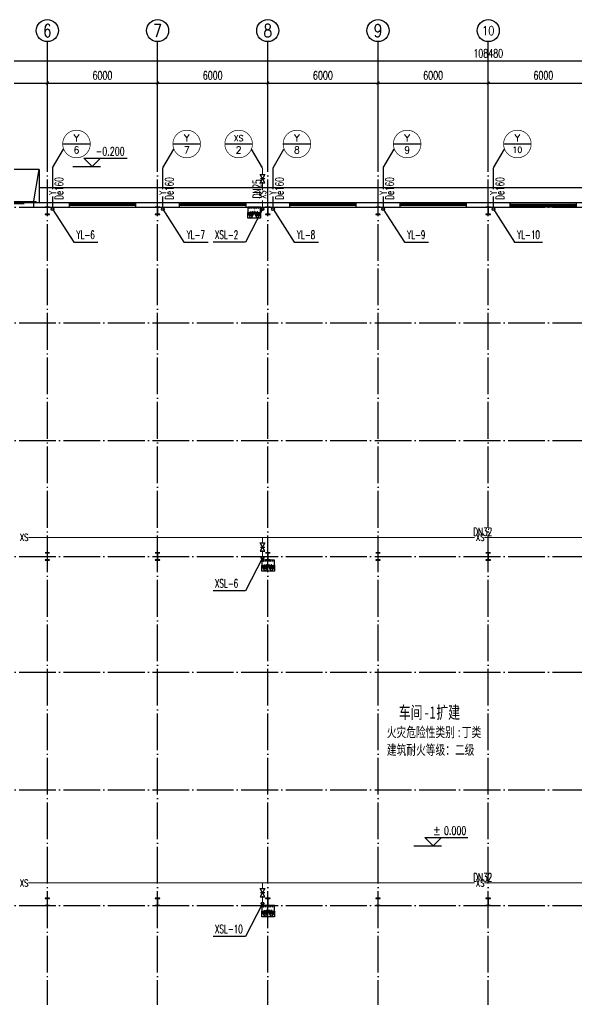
# Model space of a CAD drawing. Extents: x 1635833 to 4277885, y 16914845 to 35313750.
# Drawn here: x 2162413 to 2192724, y 17773275 to 17826575 of the extents above; entities that cross this region are included whole.
import ezdxf
from ezdxf.enums import TextEntityAlignment as Align

# ---------------------------------------------------------------- set-up
doc = ezdxf.new("R2010")
doc.units = 0
doc.header["$LTSCALE"] = 1000
doc.header["$MEASUREMENT"] = 0
doc.linetypes.add('DOTE', pattern=[2.42, 2, -0.2, 0.02, -0.2])
doc.layers.get('Defpoints').update_dxf_attribs({"color": 250})
for name, color, linetype in [('AXIS_TEXT', 7, 'Continuous'), ('AXIS_外部', 171, 'Continuous'), ('COLUMN', 2, 'Continuous'), ('DIM_消防', 3, 'Continuous'), ('DIM_雨水', 3, 'Continuous'), ('DOTE', 8, 'DOTE'), ('GROUND', 150, 'Continuous'), ('JZ__灭火器', 6, 'Continuous'), ('PIPE-消防', 1, 'Continuous'), ('PIPE-雨水', 4, 'Continuous'), ('PUB_TEXT', 7, 'Continuous'), ('TEXT_消防', 7, 'Continuous'), ('TEXT_雨水', 7, 'Continuous'), ('TWT_TEXT', 7, 'Continuous'), ('VALVE_消防', 7, 'Continuous'), ('VPIPE-消防', 1, 'Continuous'), ('VPIPE-雨水', 4, 'Continuous'), ('WALL-PARAPET', 6, 'Continuous'), ('WINDOW', 140, 'Continuous'), ('标高', 83, 'Continuous')]:
    doc.layers.add(name, color=color, linetype=linetype)
doc.styles.add('_TCH_AXIS', font='COMPLEX', dxfattribs={"bigfont": 'GBCBIG'})
doc.styles.add('_TCH_DIM', font='SIMPLEX', dxfattribs={"bigfont": 'GBCBIG'})
doc.styles.add('_TCH_DIM_T3', font='SIMPLEX', dxfattribs={"width": 0.705882, "bigfont": 'GBCBIG'})
doc.styles.add('_TWT_CIRCLE', font='COMPLEX', dxfattribs={"width": 1.1, "height": 3, "bigfont": 'HZTXT'})
doc.styles.add('_TWT_PIPEDN', font='SIMPLEX', dxfattribs={"width": 0.8, "height": 3, "bigfont": 'HZTXT'})
doc.styles.add('_TWT_PIPETEXT', font='COMPLEX', dxfattribs={"width": 0.8, "height": 2.5, "bigfont": 'HZTXT'})
doc.styles.add('_TWT_SERIAL', font='COMPLEX', dxfattribs={"width": 0.8, "height": 3, "bigfont": 'HZTXT'})
doc.styles.add('COMPLEX', font='COMPLEX')
doc.styles.add('HT', font='simhei.ttf', dxfattribs={"width": 0.7})
doc.dimstyles.new('_TCH_ARCH&&150', dxfattribs={"dimtxt": 446.25, "dimasz": 150, "dimexe": 375, "dimexo": 450, "dimgap": 189.375, "dimtad": 1, "dimdec": 0, "dimzin": 0, "dimdsep": 46, "dimtxsty": '_TCH_DIM_T3', "dimblk": 'ARCHTICK', "dimcen": 0.09, "dimclrt": 7, "dimazin": 2, "dimtfac": 1, "dimtdec": 0, "dimtix": 1, "dimtmove": 2, "dimatfit": 3, "dimfxl": 0, "dimtolj": 1, "dimtzin": 0, "dimarcsym": 0})

# ---------------------------------------------------------------- blocks, each defined once
blk = doc.blocks.new('A$C3ACC4A1C')
at = {"layer": 'COLUMN'}
h = blk.add_hatch(color=256, dxfattribs=at)
h.paths.add_polyline_path([(125, 400), (0, 400), (0, 388), (120, 388), (120, 200), (125, 200)])
h.paths.add_polyline_path([(250, 400), (125, 400), (125, 200), (130, 200), (130, 388), (250, 388)])
h.paths.add_polyline_path([(250, 12), (130, 12), (130, 200), (125, 200), (125, 0), (250, 0)])
h.paths.add_polyline_path([(125, 200), (120, 200), (120, 12), (0, 12), (0, 0), (125, 0)])
blk.add_lwpolyline([(0, 0), (0, 12), (120, 12), (120, 388), (0, 388), (0, 400), (250, 400), (250, 388), (130, 388), (130, 12), (250, 12), (250, 0)], close=True, dxfattribs=at)
blk = doc.blocks.new('消防软管卷盘')
blk.add_lwpolyline([(4963954, 151899), (4963954, 150312), (4964641, 150312), (4964641, 151899)], close=True)
for points, const_width in [([(4964134, 151704), (4964482, 151704)], 1), ([(4964134, 151566), (4964482, 151566)], 1), ([(4964134, 151428), (4964482, 151428)], 1), ([(4964134, 151290), (4964482, 151290)], 1), ([(4964134, 151152), (4964482, 151152)], 1), ([(4964134, 151014), (4964482, 151014)], 0.1), ([(4964134, 150876), (4964482, 150876)], 1), ([(4964134, 150738), (4964482, 150738)], 1), ([(4964150, 150600), (4964499, 150600)], 1), ([(4964150, 150462), (4964499, 150462)], 1)]:
    blk.add_lwpolyline(points, dxfattribs=dict(const_width=const_width))
for centre, start, end in [((4964134, 151636), 90, 270), ((4964134, 151360), 90, 270), ((4964134, 151084), 90, 270), ((4964482, 151498), 270, 90), ((4964482, 151222), 270, 90), ((4964134, 150808), 90, 270), ((4964150, 150532), 90, 270), ((4964482, 150946), 270, 90), ((4964499, 150670), 270, 90)]:
    blk.add_arc(centre, 69, start, end)
blk = doc.blocks.new('手提式干粉灭火器')
h = blk.add_hatch()
h.set_pattern_fill('ANSI31', color=256, scale=225.365854, style=0)
h.set_pattern_definition([(45, (276289.086, 185586.136), (-19.9197154, 19.9197154), [])])
h.paths.add_polyline_path([(72, 158), (-72, 158), (-72, 19), (72, 19)])
for points in [[(0, 303), (-175, 0), (175, 0)], [(-72, 19), (72, 19), (72, 158), (-72, 158)]]:
    blk.add_lwpolyline(points, close=True)
blk = doc.blocks.new('92623')
blk.add_lwpolyline([(8910066, 83014), (8909273, 83014), (8909273, 82670), (8910066, 82670)], close=True)
at = {"xscale": -0.5, "yscale": 0.5, "zscale": 0.5, "rotation": 89.99999999998747}
blk.add_blockref('消防软管卷盘', (8985223, 2565334), dxfattribs=at)
at = {"layer": 'JZ__灭火器', "xscale": 1.141071624, "yscale": 1.141071624, "zscale": 1.141071624, "rotation": 180}
for p in [(8909466, 83014), (8909863, 83014)]:
    blk.add_blockref('手提式干粉灭火器', p, dxfattribs=at)
blk = doc.blocks.new('_ArchTick')
at = {"color": 0, "linetype": 'ByBlock', "const_width": 0.4}
blk.add_lwpolyline([(-0.5, -0.5), (0.5, 0.5)], dxfattribs=at)
blk = doc.blocks.new('*D244')
at = {"layer": 'AXIS_外部', "color": 0, "lineweight": -2}
for p, q in [((2157924, 17819825), (2157924, 17823500)), ((2157924, 17823125), (2163924, 17823125)), ((2163924, 17819825), (2163924, 17823500))]:
    blk.add_line(p, q, dxfattribs=at)
at = {"layer": 'Defpoints', "color": 0}
for p in [(2163924, 17823125), (2157924, 17819375), (2163924, 17819375)]:
    blk.add_point(p, dxfattribs=at)
at = {"layer": 'AXIS_外部', "color": 0, "lineweight": -2, "xscale": 150, "yscale": 150, "zscale": 150, "rotation": 180}
blk.add_blockref('_ArchTick', (2157924, 17823125), dxfattribs=at)
at = {"layer": 'AXIS_外部', "color": 0, "lineweight": -2, "xscale": 150, "yscale": 150, "zscale": 150}
blk.add_blockref('_ArchTick', (2163924, 17823125), dxfattribs=at)
at = {"layer": 'AXIS_外部', "color": 7, "insert": (2160924, 17823538), "char_height": 446.2, "attachment_point": 5, "style": '_TCH_DIM_T3'}
blk.add_mtext('\\A1;6000', dxfattribs=at)
blk = doc.blocks.new('*D245')
at = {"layer": 'AXIS_外部', "color": 0, "lineweight": -2}
for p, q in [((2163924, 17819825), (2163924, 17823500)), ((2163924, 17823125), (2169924, 17823125)), ((2169924, 17819825), (2169924, 17823500))]:
    blk.add_line(p, q, dxfattribs=at)
at = {"layer": 'Defpoints', "color": 0}
for p in [(2169924, 17823125), (2163924, 17819375), (2169924, 17819375)]:
    blk.add_point(p, dxfattribs=at)
at = {"layer": 'AXIS_外部', "color": 0, "lineweight": -2, "xscale": 150, "yscale": 150, "zscale": 150, "rotation": 180}
blk.add_blockref('_ArchTick', (2163924, 17823125), dxfattribs=at)
at = {"layer": 'AXIS_外部', "color": 0, "lineweight": -2, "xscale": 150, "yscale": 150, "zscale": 150}
blk.add_blockref('_ArchTick', (2169924, 17823125), dxfattribs=at)
at = {"layer": 'AXIS_外部', "color": 7, "insert": (2166924, 17823538), "char_height": 446.2, "attachment_point": 5, "style": '_TCH_DIM_T3'}
blk.add_mtext('\\A1;6000', dxfattribs=at)
blk = doc.blocks.new('*D246')
at = {"layer": 'AXIS_外部', "color": 0, "lineweight": -2}
for p, q in [((2169924, 17819825), (2169924, 17823500)), ((2169924, 17823125), (2175924, 17823125)), ((2175924, 17819825), (2175924, 17823500))]:
    blk.add_line(p, q, dxfattribs=at)
at = {"layer": 'Defpoints', "color": 0}
for p in [(2175924, 17823125), (2169924, 17819375), (2175924, 17819375)]:
    blk.add_point(p, dxfattribs=at)
at = {"layer": 'AXIS_外部', "color": 0, "lineweight": -2, "xscale": 150, "yscale": 150, "zscale": 150, "rotation": 180}
blk.add_blockref('_ArchTick', (2169924, 17823125), dxfattribs=at)
at = {"layer": 'AXIS_外部', "color": 0, "lineweight": -2, "xscale": 150, "yscale": 150, "zscale": 150}
blk.add_blockref('_ArchTick', (2175924, 17823125), dxfattribs=at)
at = {"layer": 'AXIS_外部', "color": 7, "insert": (2172924, 17823538), "char_height": 446.2, "attachment_point": 5, "style": '_TCH_DIM_T3'}
blk.add_mtext('\\A1;6000', dxfattribs=at)
blk = doc.blocks.new('*D247')
at = {"layer": 'AXIS_外部', "color": 0, "lineweight": -2}
for p, q in [((2175924, 17819825), (2175924, 17823500)), ((2175924, 17823125), (2181924, 17823125)), ((2181924, 17819825), (2181924, 17823500))]:
    blk.add_line(p, q, dxfattribs=at)
at = {"layer": 'Defpoints', "color": 0}
for p in [(2181924, 17823125), (2175924, 17819375), (2181924, 17819375)]:
    blk.add_point(p, dxfattribs=at)
at = {"layer": 'AXIS_外部', "color": 0, "lineweight": -2, "xscale": 150, "yscale": 150, "zscale": 150, "rotation": 180}
blk.add_blockref('_ArchTick', (2175924, 17823125), dxfattribs=at)
at = {"layer": 'AXIS_外部', "color": 0, "lineweight": -2, "xscale": 150, "yscale": 150, "zscale": 150}
blk.add_blockref('_ArchTick', (2181924, 17823125), dxfattribs=at)
at = {"layer": 'AXIS_外部', "color": 7, "insert": (2178924, 17823538), "char_height": 446.2, "attachment_point": 5, "style": '_TCH_DIM_T3'}
blk.add_mtext('\\A1;6000', dxfattribs=at)
blk = doc.blocks.new('*D248')
at = {"layer": 'AXIS_外部', "color": 0, "lineweight": -2}
for p, q in [((2181924, 17819825), (2181924, 17823500)), ((2181924, 17823125), (2187924, 17823125)), ((2187924, 17819825), (2187924, 17823500))]:
    blk.add_line(p, q, dxfattribs=at)
at = {"layer": 'Defpoints', "color": 0}
for p in [(2187924, 17823125), (2181924, 17819375), (2187924, 17819375)]:
    blk.add_point(p, dxfattribs=at)
at = {"layer": 'AXIS_外部', "color": 0, "lineweight": -2, "xscale": 150, "yscale": 150, "zscale": 150, "rotation": 180}
blk.add_blockref('_ArchTick', (2181924, 17823125), dxfattribs=at)
at = {"layer": 'AXIS_外部', "color": 0, "lineweight": -2, "xscale": 150, "yscale": 150, "zscale": 150}
blk.add_blockref('_ArchTick', (2187924, 17823125), dxfattribs=at)
at = {"layer": 'AXIS_外部', "color": 7, "insert": (2184924, 17823538), "char_height": 446.2, "attachment_point": 5, "style": '_TCH_DIM_T3'}
blk.add_mtext('\\A1;6000', dxfattribs=at)
blk = doc.blocks.new('*D249')
at = {"layer": 'AXIS_外部', "color": 0, "lineweight": -2}
for p, q in [((2187924, 17819825), (2187924, 17823500)), ((2187924, 17823125), (2193924, 17823125)), ((2193924, 17819825), (2193924, 17823500))]:
    blk.add_line(p, q, dxfattribs=at)
at = {"layer": 'Defpoints', "color": 0}
for p in [(2193924, 17823125), (2187924, 17819375), (2193924, 17819375)]:
    blk.add_point(p, dxfattribs=at)
at = {"layer": 'AXIS_外部', "color": 0, "lineweight": -2, "xscale": 150, "yscale": 150, "zscale": 150, "rotation": 180}
blk.add_blockref('_ArchTick', (2187924, 17823125), dxfattribs=at)
at = {"layer": 'AXIS_外部', "color": 0, "lineweight": -2, "xscale": 150, "yscale": 150, "zscale": 150}
blk.add_blockref('_ArchTick', (2193924, 17823125), dxfattribs=at)
at = {"layer": 'AXIS_外部', "color": 7, "insert": (2190924, 17823538), "char_height": 446.2, "attachment_point": 5, "style": '_TCH_DIM_T3'}
blk.add_mtext('\\A1;6000', dxfattribs=at)
blk = doc.blocks.new('*D259')
at = {"layer": 'AXIS_外部', "color": 0, "lineweight": -2}
for p, q in [((2133684, 17819825), (2133684, 17824700)), ((2242164, 17819825), (2242164, 17824700)), ((2133684, 17824325), (2242164, 17824325))]:
    blk.add_line(p, q, dxfattribs=at)
at = {"layer": 'Defpoints', "color": 0}
for p in [(2242164, 17824325), (2133684, 17819375), (2242164, 17819375)]:
    blk.add_point(p, dxfattribs=at)
at = {"layer": 'AXIS_外部', "color": 0, "lineweight": -2, "xscale": 150, "yscale": 150, "zscale": 150, "rotation": 180}
blk.add_blockref('_ArchTick', (2133684, 17824325), dxfattribs=at)
at = {"layer": 'AXIS_外部', "color": 0, "lineweight": -2, "xscale": 150, "yscale": 150, "zscale": 150}
blk.add_blockref('_ArchTick', (2242164, 17824325), dxfattribs=at)
at = {"layer": 'AXIS_外部', "color": 7, "insert": (2187924, 17824738), "char_height": 446.2, "attachment_point": 5, "style": '_TCH_DIM_T3'}
blk.add_mtext('\\A1;108480', dxfattribs=at)
blk = doc.blocks.new('$DorLib2D$00000130')
at = {"color": 0, "linetype": 'Continuous'}
for p, q in [((-0.533, 0.66), (-0.533, 0.513)), ((0, 0.66), (-0.533, 0.66)), ((0, 0.513), (0, 0.66)), ((0.533, 0.66), (0, 0.66)), ((0.533, 0.66), (0.533, 0.513)), ((0, 0.513), (-0.533, 0.513)), ((0.533, 0.513), (0, 0.513)), ((-0.385, 0.269), (-0.14, 0.269)), ((-0.385, 0.269), (-0.3, 0.214)), ((-0.3, 0.214), (-0.3, 0.269)), ((0.385, 0.269), (0.14, 0.269)), ((0.3, 0.214), (0.3, 0.269)), ((0.385, 0.269), (0.3, 0.214))]:
    blk.add_line(p, q, dxfattribs=at)
blk = doc.blocks.new('$WINLIB2D$00000001')
for p, q in [((-0.5, 0.5), (0.5, 0.5)), ((-0.5, 0.5), (-0.5, -0.5)), ((0.5, -0.5), (0.5, 0.5)), ((0.5, 0.167), (-0.5, 0.167)), ((0.5, -0.167), (-0.5, -0.167)), ((-0.5, -0.5), (0.5, -0.5))]:
    blk.add_line(p, q)
blk = doc.blocks.new('_AXISO')
blk.add_circle((0, 0), 0.5)
at = {"layer": 'AXIS_TEXT', "style": 'COMPLEX', "width": 1.041667}
blk.add_attdef('A', text='', height=0.56, dxfattribs=at).set_placement((-0.25, -0.28), (0.25, -0.28), align=Align.FIT)
blk = doc.blocks.new('$VALVE$00000296')
for points in [[(-125, 72), (-125, -72), (125, 72), (125, -72), (-125, 72)], [(0, 60), (0, -64)]]:
    blk.add_lwpolyline(points)
for p in [(-125, 0), (125, 0)]:
    blk.add_point(p)

msp = doc.modelspace()

# ---------------------------------------------------------------- linework, layer by layer
at = {"layer": 'AXIS_外部'}
for p, q in [((2163923.512, 17819375.393), (2163923.512, 17825375.393)), ((2169923.512, 17819375.393), (2169923.512, 17825375.393)), ((2175923.512, 17819375.393), (2175923.512, 17825375.393)), ((2181923.512, 17819375.393), (2181923.512, 17825375.393)), ((2187923.512, 17819375.393), (2187923.512, 17825375.393))]:
    msp.add_line(p, q, dxfattribs=at)
at = {"layer": 'DIM_消防'}
for p, q in [((2166259.984, 17819807.658), (2164759.984, 17819807.658)), ((2172259.984, 17819807.658), (2170759.984, 17819807.658)), ((2175087.041, 17819807.658), (2173587.041, 17819807.658)), ((2178259.984, 17819807.658), (2176759.984, 17819807.658)), ((2184259.984, 17819807.658), (2182759.984, 17819807.658)), ((2190259.984, 17819807.658), (2188759.984, 17819807.658)), ((2164207.767, 17818506.388), (2164802.157, 17819521.297)), ((2170207.767, 17818506.388), (2170802.157, 17819521.297)), ((2175639.258, 17818506.388), (2175044.868, 17819521.297)), ((2176207.767, 17818506.388), (2176802.157, 17819521.297)), ((2182207.767, 17818506.388), (2182802.157, 17819521.297)), ((2188207.767, 17818506.388), (2188802.157, 17819521.297)), ((2175639.258, 17816263.357), (2174710.445, 17814466.645)), ((2174710.445, 17814466.645), (2172951.385, 17814466.645)), ((2175639.258, 17797294.959), (2174710.445, 17795498.247)), ((2174710.445, 17795498.247), (2172951.385, 17795498.247)), ((2175639.258, 17778494.959), (2174710.445, 17776698.247)), ((2174710.445, 17776698.247), (2172951.385, 17776698.247))]:
    msp.add_line(p, q, dxfattribs=at)
at = {"layer": 'DIM_消防', "const_width": 37.5}
for points in [[(2166259.984, 17819807.658, 1), (2164759.984, 17819807.658, 1)], [(2172259.984, 17819807.658, 1), (2170759.984, 17819807.658, 1)], [(2175087.041, 17819807.658, 1), (2173587.041, 17819807.658, 1)], [(2178259.984, 17819807.658, 1), (2176759.984, 17819807.658, 1)], [(2184259.984, 17819807.658, 1), (2182759.984, 17819807.658, 1)], [(2190259.984, 17819807.658, 1), (2188759.984, 17819807.658, 1)]]:
    msp.add_lwpolyline(points, format="xyb", close=True, dxfattribs=at)
at = {"layer": 'DIM_雨水'}
for p, q in [((2164207.767, 17816263.357), (2165360.754, 17814466.645)), ((2170207.767, 17816263.357), (2171360.754, 17814466.645)), ((2176207.767, 17816263.357), (2177360.754, 17814466.645)), ((2182207.767, 17816263.357), (2183360.754, 17814466.645)), ((2188207.767, 17816263.357), (2189360.754, 17814466.645)), ((2165360.754, 17814466.645), (2166680.089, 17814466.645)), ((2171360.754, 17814466.645), (2172680.089, 17814466.645)), ((2177360.754, 17814466.645), (2178680.089, 17814466.645)), ((2183360.754, 17814466.645), (2184680.089, 17814466.645)), ((2189360.754, 17814466.645), (2190870.305, 17814466.645))]:
    msp.add_line(p, q, dxfattribs=at)
at = {"layer": 'DOTE'}
for p, q in [((2163923.512, 17755375.393), (2163923.512, 17819375.393)), ((2169923.512, 17755375.393), (2169923.512, 17819375.393)), ((2175923.512, 17755375.393), (2175923.512, 17819375.393)), ((2181923.512, 17755375.393), (2181923.512, 17819375.393)), ((2187923.512, 17755375.393), (2187923.512, 17819375.393)), ((2130923.512, 17816375.393), (2244923.512, 17816375.393)), ((2130923.512, 17810075.393), (2244923.512, 17810075.393)), ((2130923.512, 17803675.393), (2244923.512, 17803675.393)), ((2130923.512, 17797375.393), (2244923.512, 17797375.393)), ((2130923.512, 17791075.393), (2244923.512, 17791075.393)), ((2130923.512, 17784675.393), (2244923.512, 17784675.393)), ((2130923.512, 17778375.393), (2244923.512, 17778375.393))]:
    msp.add_line(p, q, dxfattribs=at)
at = {"layer": 'GROUND', "color": 8}
for p, q in [((2163473.512, 17818415.393), (2158373.512, 17818415.393)), ((2163173.512, 17816615.393), (2163473.512, 17818415.393)), ((2163473.512, 17818415.393), (2163473.512, 17816615.393)), ((2206373.512, 17817415.393), (2163473.512, 17817415.393)), ((2163473.512, 17816615.393), (2158373.512, 17816615.393)), ((2206373.512, 17816615.393), (2163473.512, 17816615.393))]:
    msp.add_line(p, q, dxfattribs=at)
at = {"layer": 'PIPE-消防', "linetype": 'Continuous', "ltscale": 1.5, "const_width": 52.5}
for points in [[(2175639.258, 17818150.327), (2175639.258, 17818506.388)], [(2175639.258, 17817290.818), (2175639.258, 17817700.327)], [(2175639.258, 17816338.357), (2175639.258, 17816752.246)], [(2175639.258, 17798410.17), (2162895.771, 17798410.17)], [(2175639.258, 17798109.01), (2175639.258, 17798410.17)], [(2187180.55, 17798410.17), (2175639.258, 17798410.17)], [(2199639.258, 17798410.17), (2187719.121, 17798410.17)], [(2175639.258, 17797369.959), (2175639.258, 17797659.01)], [(2175639.258, 17779610.17), (2162895.771, 17779610.17)], [(2175639.258, 17779309.01), (2175639.258, 17779610.17)], [(2187180.55, 17779610.17), (2175639.258, 17779610.17)], [(2199639.258, 17779610.17), (2187719.121, 17779610.17)], [(2175639.258, 17778569.959), (2175639.258, 17778859.01)]]:
    msp.add_lwpolyline(points, dxfattribs=at)
at = {"layer": 'PIPE-雨水', "linetype": 'Continuous', "ltscale": 1.5, "const_width": 75}
for points in [[(2164207.767, 17817334.293), (2164207.767, 17818506.388)], [(2170207.767, 17817334.293), (2170207.767, 17818506.388)], [(2176207.767, 17817334.293), (2176207.767, 17818506.388)], [(2182207.767, 17817334.293), (2182207.767, 17818506.388)], [(2188207.767, 17817334.293), (2188207.767, 17818506.388)], [(2164207.767, 17816338.357), (2164207.767, 17816967.15)], [(2170207.767, 17816338.357), (2170207.767, 17816967.15)], [(2176207.767, 17816338.357), (2176207.767, 17816967.15)], [(2182207.767, 17816338.357), (2182207.767, 17816967.15)], [(2188207.767, 17816338.357), (2188207.767, 17816967.15)]]:
    msp.add_lwpolyline(points, dxfattribs=at)
at = {"layer": 'VPIPE-消防', "linetype": 'Continuous'}
for centre in [(2175639.258, 17816263.357), (2175639.258, 17797294.959), (2175639.258, 17778494.959)]:
    msp.add_circle(centre, 75, dxfattribs=at)
at = {"layer": 'VPIPE-雨水', "linetype": 'Continuous'}
for centre in [(2164207.767, 17816263.357), (2170207.767, 17816263.357), (2176207.767, 17816263.357), (2182207.767, 17816263.357), (2188207.767, 17816263.357)]:
    msp.add_circle(centre, 75, dxfattribs=at)
at = {"layer": 'WALL-PARAPET'}
for p, q in [((2165123.512, 17816615.393), (2163173.512, 17816615.393)), ((2163173.512, 17816615.393), (2163173.512, 17816375.393)), ((2165123.512, 17816375.393), (2165123.512, 17816615.393)), ((2171123.512, 17816615.393), (2168723.512, 17816615.393)), ((2168723.512, 17816615.393), (2168723.512, 17816375.393)), ((2171123.512, 17816375.393), (2171123.512, 17816615.393)), ((2177123.512, 17816615.393), (2174723.512, 17816615.393)), ((2174723.512, 17816615.393), (2174723.512, 17816375.393)), ((2177123.512, 17816375.393), (2177123.512, 17816615.393)), ((2183123.512, 17816615.393), (2180723.512, 17816615.393)), ((2180723.512, 17816615.393), (2180723.512, 17816375.393)), ((2183123.512, 17816375.393), (2183123.512, 17816615.393)), ((2189123.512, 17816615.393), (2186723.512, 17816615.393)), ((2186723.512, 17816615.393), (2186723.512, 17816375.393)), ((2189123.512, 17816375.393), (2189123.512, 17816615.393)), ((2163173.512, 17816375.393), (2165123.512, 17816375.393)), ((2168723.512, 17816375.393), (2171123.512, 17816375.393)), ((2174723.512, 17816375.393), (2177123.512, 17816375.393)), ((2180723.512, 17816375.393), (2183123.512, 17816375.393)), ((2186723.512, 17816375.393), (2189123.512, 17816375.393))]:
    msp.add_line(p, q, dxfattribs=at)
at = {"layer": '标高'}
for p, q in [((2166363.255, 17818580.326), (2165913.255, 17819030.326)), ((2165913.255, 17819030.326), (2168260.755, 17819030.326)), ((2166363.255, 17818580.326), (2166813.255, 17819030.326)), ((2165313.255, 17818580.326), (2166813.255, 17818580.326)), ((2184922.761, 17781628.234), (2184472.761, 17782078.234)), ((2184472.761, 17782078.234), (2186820.261, 17782078.234)), ((2184922.761, 17781628.234), (2185372.761, 17782078.234)), ((2183872.761, 17781628.234), (2185372.761, 17781628.234))]:
    msp.add_line(p, q, dxfattribs=at)

# ---------------------------------------------------------------- block references
at = {"xscale": -0.882, "yscale": 0.882, "zscale": 0.882}
for p in [(10033508.962, 17742854.356), (10034271.819, 17723653.729), (10034271.819, 17704853.729)]:
    msp.add_blockref('92623', p, dxfattribs=at)
at = {"layer": 'AXIS_外部'}
ref = msp.add_blockref('_AXISO', (2163923.512, 17825975.393), dxfattribs=dict(at, xscale=1200, yscale=1200, zscale=1200))
ref.add_attrib('A', '6', dxfattribs={"layer": 'AXIS_TEXT', "height": 698.922, "style": '_TCH_AXIS'}).set_placement((2163690.538, 17825625.932), (2164156.486, 17825625.932), align=Align.FIT)
ref = msp.add_blockref('_AXISO', (2169923.512, 17825975.393), dxfattribs=dict(at, xscale=1200, yscale=1200, zscale=1200))
ref.add_attrib('A', '7', dxfattribs={"layer": 'AXIS_TEXT', "height": 698.922, "style": '_TCH_AXIS'}).set_placement((2169690.538, 17825625.932), (2170156.486, 17825625.932), align=Align.FIT)
ref = msp.add_blockref('_AXISO', (2175923.512, 17825975.393), dxfattribs=dict(at, xscale=1200, yscale=1200, zscale=1200))
ref.add_attrib('A', '8', dxfattribs={"layer": 'AXIS_TEXT', "height": 698.922, "style": '_TCH_AXIS'}).set_placement((2175690.538, 17825625.932), (2176156.486, 17825625.932), align=Align.FIT)
ref = msp.add_blockref('_AXISO', (2181923.512, 17825975.393), dxfattribs=dict(at, xscale=1200, yscale=1200, zscale=1200))
ref.add_attrib('A', '9', dxfattribs={"layer": 'AXIS_TEXT', "height": 698.922, "style": '_TCH_AXIS'}).set_placement((2181690.538, 17825625.932), (2182156.486, 17825625.932), align=Align.FIT)
ref = msp.add_blockref('_AXISO', (2187923.512, 17825975.393), dxfattribs=dict(at, xscale=1200, yscale=1200, zscale=1200))
ref.add_attrib('A', '10', dxfattribs={"layer": 'AXIS_TEXT', "height": 492.6682, "style": '_TCH_AXIS'}).set_placement((2187583.337, 17825729.059), (2188263.688, 17825729.059), align=Align.FIT)
at = {"layer": 'COLUMN', "xscale": -1}
for p in [(2164048.513, 17815975.393), (2170048.513, 17815975.393), (2176048.513, 17815975.393), (2182048.513, 17815975.393), (2188048.513, 17815975.393), (2164048.513, 17797175.393), (2170048.513, 17797175.393), (2176048.513, 17797175.393), (2182048.513, 17797175.393), (2188048.513, 17797175.393), (2164048.513, 17778375.393), (2170048.513, 17778375.393), (2176048.513, 17778375.393), (2182048.513, 17778375.393), (2188048.513, 17778375.393)]:
    msp.add_blockref('A$C3ACC4A1C', p, dxfattribs=at)
at = {"layer": 'VALVE_消防', "yscale": 1.8, "zscale": 1.8, "rotation": 90}
for p, xscale in [((2175639.258, 17817925.327), -1.8), ((2175639.258, 17797884.01), 1.8), ((2175639.258, 17779084.01), 1.8)]:
    msp.add_blockref('$VALVE$00000296', p, dxfattribs=dict(at, xscale=xscale))
at = {"layer": 'WINDOW'}
for name, p, xscale, yscale, zscale in [('$DorLib2D$00000130', (2160923.512, 17816495.393), 4500, 240, 4500), ('$WINLIB2D$00000001', (2166923.512, 17816495.393), 3600.000000003725, -240, 3600.000000003725), ('$WINLIB2D$00000001', (2172923.512, 17816495.393), 3600.000000003725, -240, 3600.000000003725), ('$WINLIB2D$00000001', (2178923.512, 17816495.393), 3600.000000003725, -240, 3600.000000003725), ('$WINLIB2D$00000001', (2184923.512, 17816495.393), 3600.000000003725, -240, 3600.000000003725), ('$WINLIB2D$00000001', (2190923.512, 17816495.393), -3600.000000003725, -240, -3600.000000003725)]:
    msp.add_blockref(name, p, dxfattribs=dict(at, xscale=xscale, yscale=yscale, zscale=zscale))

# ---------------------------------------------------------------- texts
at = {"layer": 'DIM_消防', "color": 7, "style": '_TWT_CIRCLE'}
for s, height, width, p, p2 in [('Y', 383.136, 1.165116, (2165352.248, 17819947.694), (2165667.719, 17819947.694)), ('Y', 383.136, 1.165116, (2171352.248, 17819947.694), (2171667.719, 17819947.694)), ('Y', 383.136, 1.165116, (2177352.248, 17819947.694), (2177667.719, 17819947.694)), ('Y', 383.136, 1.165116, (2183352.248, 17819947.694), (2183667.719, 17819947.694)), ('Y', 383.136, 1.165116, (2189352.248, 17819947.694), (2189667.719, 17819947.694)), ('XS', 330.1926, 1.119023, (2174071.377, 17819956.13), (2174602.705, 17819956.13)), ('6', 384.204, 1.271123, (2165355.424, 17819283.576), (2165664.543, 17819283.576)), ('7', 383.678, 1.365354, (2171353.851, 17819284.024), (2171666.116, 17819284.024)), ('2', 383.678, 1.337771, (2174180.908, 17819284.024), (2174493.174, 17819284.024)), ('8', 384.204, 1.283585, (2177355.424, 17819283.576), (2177664.543, 17819283.576)), ('9', 384.204, 1.271123, (2183355.424, 17819283.576), (2183664.543, 17819283.576)), ('10', 330.1926, 1.223605, (2189244.32, 17819328.994), (2189775.647, 17819328.994))]:
    msp.add_text(s, height=height, dxfattribs=dict(at, width=width)).set_placement(p, p2, align=Align.FIT)
at = {"layer": 'PUB_TEXT'}
for s, height, style, width, p in [('-0.200', 446.25, '_TCH_DIM', 0.705882, (2166565.755, 17819187.826)), ('车间', 675.9494, 'HT', 0.7, (2183055.885, 17788551.933)), ('-1', 675.9494, 'HT', 0.7, (2184416.898, 17788551.933)), ('扩建', 675.9494, 'HT', 0.7, (2185097.404, 17788551.933)), ('0.000', 446.25, '_TCH_DIM', 0.705882, (2185515.261, 17782235.734))]:
    msp.add_text(s, height=height, dxfattribs=dict(at, style=style, width=width)).set_placement(p)
at = {"layer": 'PUB_TEXT', "color": 6, "style": 'HT', "width": 0.7}
for s, height, p in [('火灾危险性类别', 540.7595, (2182399.785, 17787543.464)), (':', 540.759, (2186210.62, 17787543.464)), ('丁类', 540.7595, (2186482.822, 17787543.464)), ('建筑耐火等级：二级', 540.7595, (2182403.996, 17786581.842))]:
    msp.add_text(s, height=height, dxfattribs=at).set_placement(p)
at = {"layer": 'PUB_TEXT', "style": '_TCH_DIM'}
msp.add_text('±', height=506.383, dxfattribs=at).set_placement((2184888.311, 17782235.734))
at = {"layer": 'TEXT_消防', "linetype": 'Continuous', "style": '_TWT_PIPEDN', "width": 0.64}
msp.add_text('DN25', height=450, rotation=90, dxfattribs=at).set_placement((2175564.258, 17816856.872))
at = {"layer": 'TEXT_消防', "style": '_TWT_PIPETEXT', "width": 0.64}
msp.add_text('XS', height=375, rotation=90, dxfattribs=at).set_placement((2175826.758, 17816827.246))
for p in [(2162432.199, 17798222.67), (2187255.55, 17798222.67), (2162432.199, 17779422.67), (2187255.55, 17779422.67)]:
    msp.add_text('XS', height=375, dxfattribs=at).set_placement(p)
at = {"layer": 'TEXT_消防', "linetype": 'Continuous', "style": '_TWT_PIPEDN', "width": 0.64}
for p in [(2187111.258, 17798485.17), (2187111.258, 17779685.17)]:
    msp.add_text('DN32', height=450, dxfattribs=at).set_placement(p)
at = {"layer": 'TEXT_雨水', "linetype": 'Continuous', "style": '_TWT_PIPEDN', "width": 0.64}
for p in [(2164786.428, 17816774.587), (2170786.428, 17816774.587), (2176786.428, 17816774.587), (2182786.428, 17816774.587), (2188786.428, 17816774.587)]:
    msp.add_text('De160', height=450, rotation=90, dxfattribs=at).set_placement(p)
at = {"layer": 'TEXT_雨水', "style": '_TWT_PIPETEXT', "width": 0.64}
for p in [(2164395.267, 17817042.15), (2170395.267, 17817042.15), (2176395.267, 17817042.15), (2182395.267, 17817042.15), (2188395.267, 17817042.15)]:
    msp.add_text('Y', height=375, rotation=90, dxfattribs=at).set_placement(p)
at = {"layer": 'TWT_TEXT', "style": '_TWT_SERIAL', "width": 0.64}
for s, p in [('YL-6', (2165506.661, 17814646.645)), ('YL-7', (2171506.661, 17814646.645)), ('XSL-2', (2173041.385, 17814646.645)), ('YL-8', (2177506.661, 17814646.645)), ('YL-9', (2183506.661, 17814646.645)), ('YL-10', (2189491.162, 17814646.645)), ('XSL-6', (2173041.385, 17795678.247)), ('XSL-10', (2173041.385, 17776878.247))]:
    msp.add_text(s, height=450, dxfattribs=at).set_placement(p)

# ---------------------------------------------------------------- dimensions: what is measured, and where the dimension line sits
at = {"layer": 'AXIS_外部'}
for p1, p2, distance, picture, middle in [((2133683.512, 17819375.393), (2242163.512, 17819375.393), 4950, '*D259', (2187923.512, 17824737.893)), ((2157923.512, 17819375.393), (2163923.512, 17819375.393), 3750, '*D244', (2160923.512, 17823537.893)), ((2163923.512, 17819375.393), (2169923.512, 17819375.393), 3750, '*D245', (2166923.512, 17823537.893)), ((2169923.512, 17819375.393), (2175923.512, 17819375.393), 3750, '*D246', (2172923.512, 17823537.893)), ((2175923.512, 17819375.393), (2181923.512, 17819375.393), 3750, '*D247', (2178923.512, 17823537.893)), ((2181923.512, 17819375.393), (2187923.512, 17819375.393), 3750, '*D248', (2184923.512, 17823537.893)), ((2187923.512, 17819375.393), (2193923.512, 17819375.393), 3750, '*D249', (2190923.512, 17823537.893))]:
    dim = msp.add_aligned_dim(p1=p1, p2=p2, distance=distance, dimstyle='_TCH_ARCH&&150', dxfattribs=at)
    dim.commit()
    dim.dimension.update_dxf_attribs({"geometry": picture, "text_midpoint": middle})

doc.saveas('drawing.dxf')
